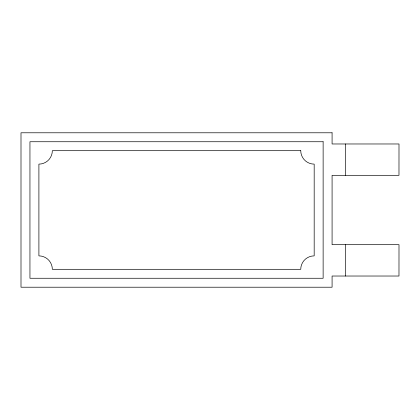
<?xml version="1.0" encoding="UTF-8"?>
<svg xmlns="http://www.w3.org/2000/svg" width="420" height="420" viewBox="0 0 420 420"><rect width="100%" height="100%" fill="white"/><g stroke="black" fill="none" stroke-linecap="round" stroke-linejoin="round"><path stroke-width="0.63" d="M345.513 143.976L345.513 175.313M345.513 244.687L345.513 276.024M332.084 132.788L21 132.788L21 287.212L332.084 287.212L332.084 276.024L398.979 276.024L399 244.687L332.084 244.687L332.084 175.313L398.979 175.313L399 143.976L332.084 143.976L332.084 132.788M323.132 141.74L29.951 141.74L29.951 278.26L323.132 278.26L323.132 141.74M300.752 150.691L52.332 150.691A13.429 13.429 0 0 1 38.902 164.12L38.902 255.88A13.429 13.429 0 0 1 52.332 269.309L300.752 269.309A13.429 13.429 0 0 1 314.181 255.88L314.181 164.12A13.429 13.429 0 0 1 300.752 150.691"/></g></svg>
